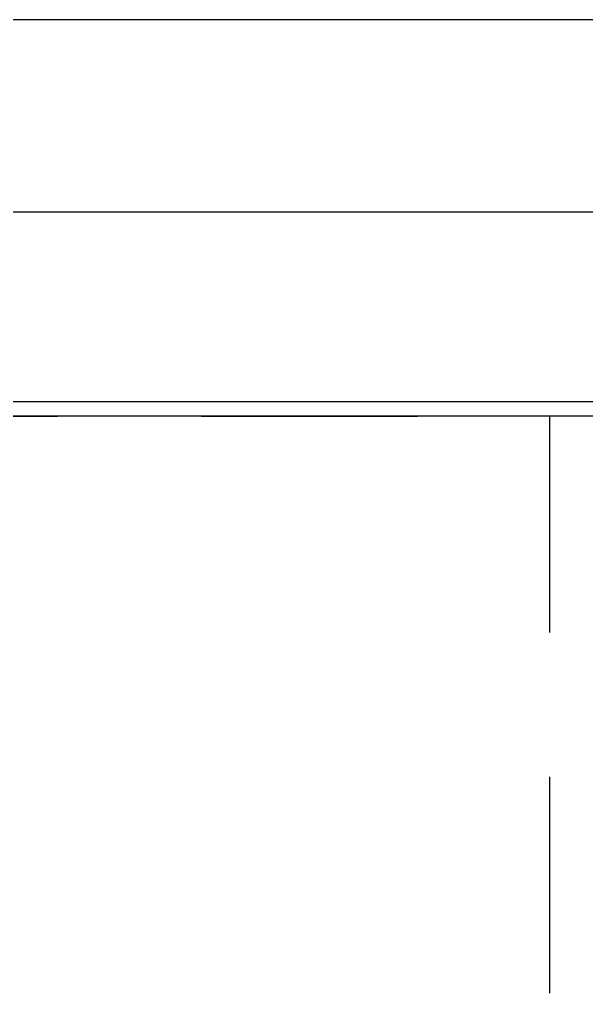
# Model space of a CAD drawing. Header units: millimetres. Extents: x -7718 to 421089, y 87466 to 341395.
# Drawn here: x 153861 to 154333, y 216371 to 217189 of the extents above; entities that cross this region are included whole.
import ezdxf

# ---------------------------------------------------------------- set-up
doc = ezdxf.new("R2010")
doc.units = ezdxf.units.MM
doc.header["$LTSCALE"] = 200
doc.header["$MEASUREMENT"] = 0
doc.linetypes.add('HID', pattern=[5, 3, -2])
doc.layers.add('e-plan', color=9, linetype='CONTINUOUS')

msp = doc.modelspace()

# ---------------------------------------------------------------- linework, layer by layer
at = {"layer": 'e-plan'}
for p, q in [((152222.57, 217188.59), (154492.57, 217188.59)), ((152222.57, 217028.59), (154492.57, 217028.59)), ((154802.57, 216870.59), (153363.57, 216870.59)), ((154802.57, 216858.59), (153363.57, 216858.59))]:
    msp.add_line(p, q, dxfattribs=at)
at = {"layer": 'e-plan', "linetype": 'HID', "ltscale": 0.3}
for p, q in [((151912.57, 216858.59), (154302.57, 216858.59)), ((154302.57, 216858.59), (154302.57, 216176.44))]:
    msp.add_line(p, q, dxfattribs=at)

doc.saveas('drawing.dxf')
